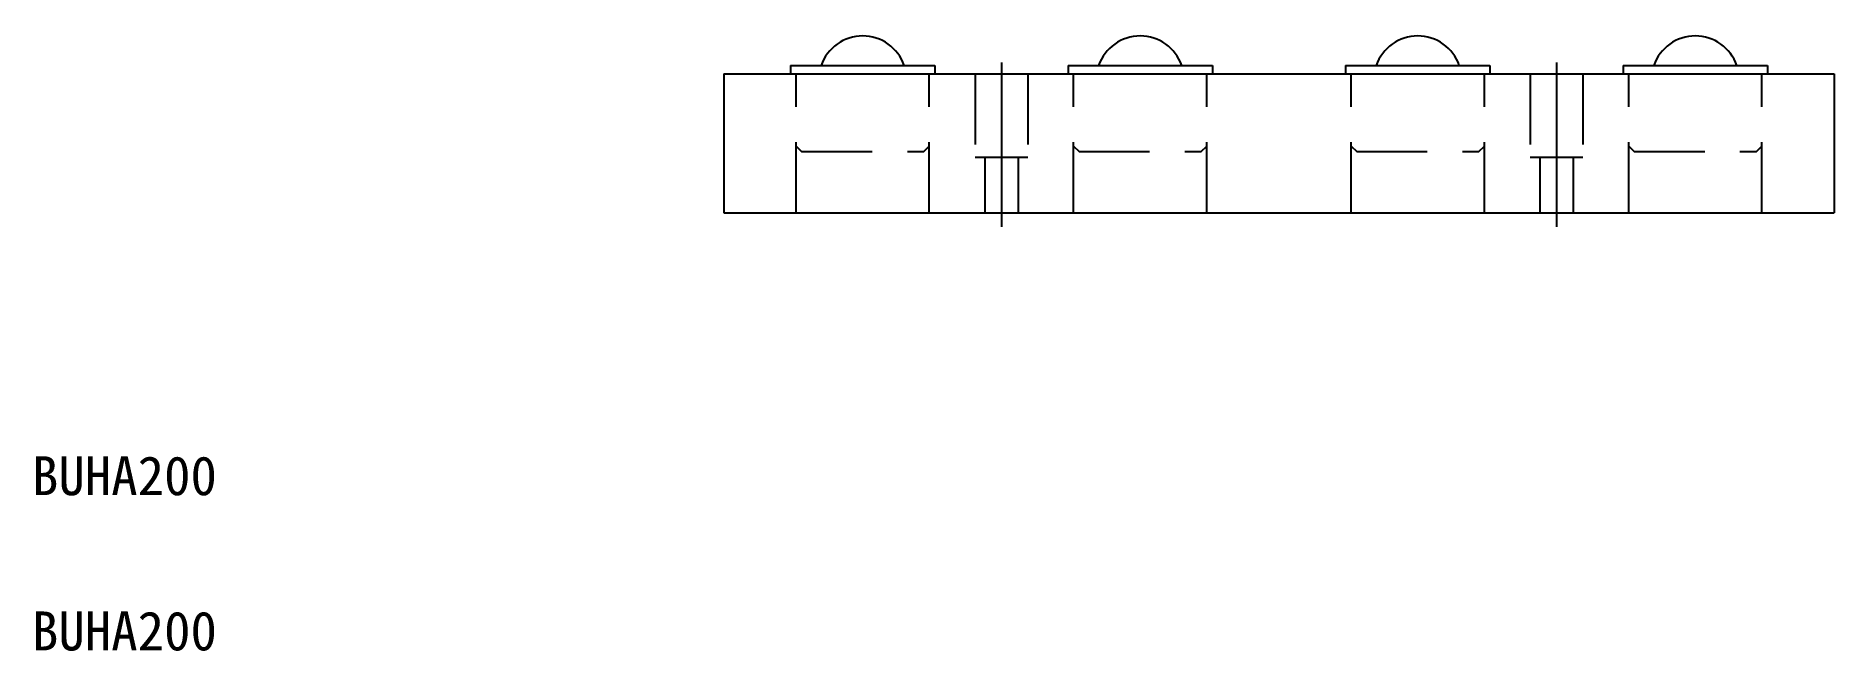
# Model space of a CAD drawing. Extents: x 10 to 348, y -252 to 108.
# Drawn here: x 10.5 to 334.4, y -251.7 to -141 of the extents above.
import ezdxf

# ---------------------------------------------------------------- set-up
doc = ezdxf.new("R2010")
doc.units = 0
doc.linetypes.add('CENTER', pattern=[50.8, 31.75, -6.35, 6.35, -6.35])
doc.linetypes.add('DASHED', pattern=[19.05, 12.7, -6.35])
doc.layers.get('0').update_dxf_attribs({"linetype": 'CONTINUOUS'})
doc.layers.add('CENTER', color=1, linetype='CENTER')

msp = doc.modelspace()

# ---------------------------------------------------------------- linework, layer by layer
at = {"color": 7, "linetype": 'CONTINUOUS'}
for p, q in [((134.39, -147.84), (334.39, -147.84)), ((134.39, -147.84), (134.39, -172.84)), ((146.39, -146.34), (172.39, -146.34)), ((146.39, -146.34), (146.39, -147.84)), ((172.39, -146.34), (172.39, -147.84)), ((196.39, -146.34), (222.39, -146.34)), ((196.39, -146.34), (196.39, -147.84)), ((222.39, -146.34), (222.39, -147.84)), ((246.39, -146.34), (272.39, -146.34)), ((246.39, -146.34), (246.39, -147.84)), ((272.39, -146.34), (272.39, -147.84)), ((296.39, -146.34), (322.39, -146.34)), ((296.39, -146.34), (296.39, -147.84)), ((322.39, -146.34), (322.39, -147.84)), ((334.39, -147.84), (334.39, -172.84)), ((134.39, -172.84), (334.39, -172.84))]:
    msp.add_line(p, q, dxfattribs=at)
at = {"color": 3, "linetype": 'DASHED'}
for p, q in [((147.39, -172.84), (147.39, -147.84)), ((171.39, -172.84), (171.39, -147.84)), ((179.64, -147.84), (179.64, -162.84)), ((189.14, -147.84), (189.14, -162.84)), ((197.39, -172.84), (197.39, -147.84)), ((221.39, -172.84), (221.39, -147.84)), ((247.39, -172.84), (247.39, -147.84)), ((271.39, -172.84), (271.39, -147.84)), ((279.64, -147.84), (279.64, -162.84)), ((289.14, -147.84), (289.14, -162.84)), ((297.39, -172.84), (297.39, -147.84)), ((321.39, -172.84), (321.39, -147.84)), ((147.39, -160.84), (148.39, -161.84)), ((148.39, -161.84), (170.39, -161.84)), ((170.39, -161.84), (171.39, -160.84)), ((197.39, -160.84), (198.39, -161.84)), ((198.39, -161.84), (220.39, -161.84)), ((220.39, -161.84), (221.39, -160.84)), ((247.39, -160.84), (248.39, -161.84)), ((248.39, -161.84), (270.39, -161.84)), ((270.39, -161.84), (271.39, -160.84)), ((297.39, -160.84), (298.39, -161.84)), ((298.39, -161.84), (320.39, -161.84)), ((320.39, -161.84), (321.39, -160.84)), ((179.64, -162.84), (189.14, -162.84)), ((181.39, -162.84), (181.39, -172.84)), ((187.39, -162.84), (187.39, -172.84)), ((279.64, -162.84), (289.14, -162.84)), ((281.39, -162.84), (281.39, -172.84)), ((287.39, -162.84), (287.39, -172.84))]:
    msp.add_line(p, q, dxfattribs=at)
at = {"color": 7, "linetype": 'CONTINUOUS'}
for centre in [(159.39, -148.97), (209.39, -148.97), (259.39, -148.97), (309.39, -148.97)]:
    msp.add_arc(centre, 7.94, 19.4074, 160.5926, dxfattribs=at)
at = {"layer": 'CENTER', "color": 1, "linetype": 'CENTER'}
for p, q in [((184.39, -145.79), (184.39, -175.4)), ((284.39, -145.79), (284.39, -175.4))]:
    msp.add_line(p, q, dxfattribs=at)

# ---------------------------------------------------------------- texts
at = {"color": 7, "linetype": 'CONTINUOUS'}
for p in [(9.72, -223.66), (9.72, -251.59)]:
    msp.add_text('BUHA200', height=7, dxfattribs=at).set_placement(p)

doc.saveas('drawing.dxf')
